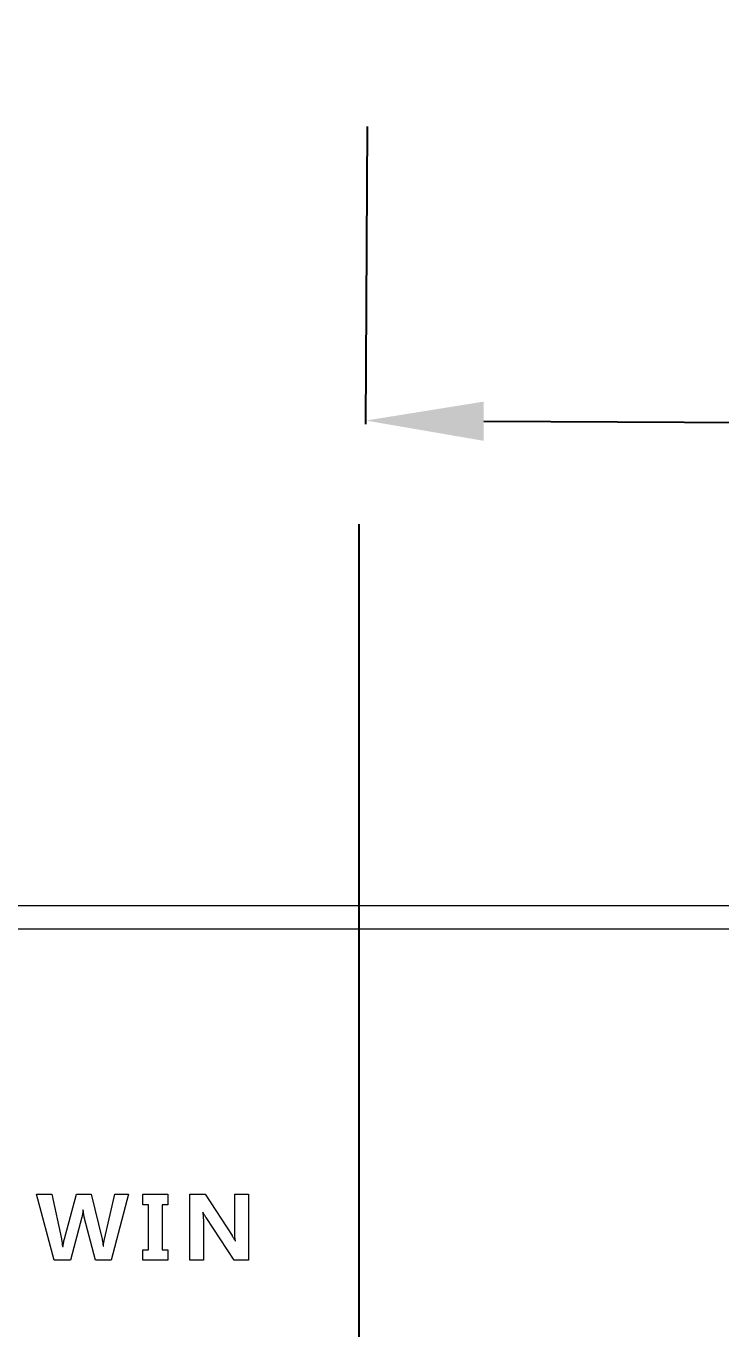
# Model space of a CAD drawing. Header units: millimetres. Extents: x 130143 to 328923, y 19139 to 134795.
# Drawn here: x 309295 to 310180, y 89503 to 91164 of the extents above; entities that cross this region are included whole.
import ezdxf

# ---------------------------------------------------------------- set-up
doc = ezdxf.new("R2010")
doc.units = ezdxf.units.MM
doc.header["$LTSCALE"] = 10
doc.layers.get('Defpoints').update_dxf_attribs({"color": 250})
doc.layers.add('邦威智能化', color=7, linetype='Continuous', lineweight=18)
doc.styles.get("Standard").update_dxf_attribs({"font": 'arial.ttf'})
doc.styles.add('宋体', font='', dxfattribs={"width": 0.8})
doc.styles.get('宋体').set_extended_font_data('SimSun')
doc.dimstyles.get("Standard").update_dxf_attribs({"dimtxt": 0.18, "dimasz": 0.18, "dimexe": 0.18, "dimexo": 0.0625, "dimgap": 0.09, "dimtad": 0, "dimtih": 1, "dimtoh": 1, "dimdec": 4, "dimzin": 0, "dimdsep": 46, "dimtxsty": 'Standard', "dimcen": 0.09, "dimadec": 0, "dimazin": 0, "dimtfac": 1, "dimtdec": 4, "dimtofl": 0, "dimtmove": 0, "dimatfit": 3, "dimfxl": 1, "dimtolj": 1, "dimtzin": 0, "dimarcsym": 0})

# ---------------------------------------------------------------- blocks, each defined once
blk = doc.blocks.new('*D494')
at = {"layer": 'Defpoints', "color": 0, "transparency": 16777216}
for p in [(313862.9, 90639.8), (309719.2, 89030.6), (313854.4, 89009)]:
    blk.add_point(p, dxfattribs=at)
at = {"layer": '邦威智能化', "color": 0, "lineweight": -2, "transparency": 16777216}
for p, q in [((309727.7, 90656.8), (309729.7, 91036.3)), ((313862.9, 90635.3), (313864.8, 91014.8)), ((309877.7, 90660.5), (311000.3, 90654.7)), ((313712.9, 90640.6), (312590.3, 90646.4))]:
    blk.add_line(p, q, dxfattribs=at)
at = {"layer": '邦威智能化', "color": 0, "transparency": 16777216}
for points in [[(309877.9, 90685.5), (309877.6, 90635.5), (309727.7, 90661.3)], [(313713, 90665.6), (313712.8, 90615.6), (313862.9, 90639.8)]]:
    blk.add_solid(points, dxfattribs=at)
at = {"layer": '邦威智能化', "color": 7, "lineweight": -3, "transparency": 16777216, "insert": (311795.3, 90650.6), "char_height": 750, "attachment_point": 5, "style": '宋体'}
blk.add_mtext('\\A1;146', dxfattribs=at)
blk = doc.blocks.new('*D495')
at = {"layer": 'Defpoints', "color": 0, "transparency": 16777216}
for p in [(315092.8, 91530), (308490.7, 89902.8), (315090.4, 89893.1)]:
    blk.add_point(p, dxfattribs=at)
at = {"layer": '邦威智能化', "color": 0, "lineweight": -2, "transparency": 16777216}
for p, q in [((308493.1, 91535.2), (308493.7, 91914.7)), ((315092.8, 91525.5), (315093.4, 91905)), ((308643.1, 91539.5), (310971.3, 91536.1)), ((314942.8, 91530.2), (312614.6, 91533.7))]:
    blk.add_line(p, q, dxfattribs=at)
at = {"layer": '邦威智能化', "color": 0, "transparency": 16777216}
for points in [[(308643.2, 91564.5), (308643.1, 91514.5), (308493.1, 91539.7)], [(314942.8, 91555.2), (314942.8, 91505.2), (315092.8, 91530)]]:
    blk.add_solid(points, dxfattribs=at)
at = {"layer": '邦威智能化', "color": 7, "lineweight": -3, "transparency": 16777216, "insert": (311793, 91534.9), "char_height": 750, "attachment_point": 5, "style": '宋体'}
blk.add_mtext('\\A1;220', dxfattribs=at)

msp = doc.modelspace()

# ---------------------------------------------------------------- linework, layer by layer
at = {"layer": '邦威智能化', "color": 5, "lineweight": -3}
msp.add_line((309719.23678, 88437.84576, 358.39653), (309719.23678, 90529.00093, 358.39653), dxfattribs=at)
at = {"layer": '邦威智能化', "color": 7, "linetype": 'Continuous', "lineweight": 15}
for p, q in [((308640.39558, 90043.09778, 358.39653), (314940.39538, 90043.09778, 358.39653)), ((314940.39538, 90013.09783, 358.39653), (308640.39558, 90013.09783, 358.39653)), ((309308.1983, 89674.96966, 358.39653), (309327.54967, 89674.96966, 358.39653)), ((309330.59083, 89590.96966, 358.39653), (309308.1983, 89674.96966, 358.39653)), ((309327.54967, 89674.96966, 358.39653), (309339.85836, 89617.97195, 358.39653)), ((309343.65181, 89618.24406, 358.39653), (309358.98565, 89674.96966, 358.39653)), ((309358.98565, 89674.96966, 358.39653), (309377.68077, 89674.96966, 358.39653)), ((309377.68077, 89674.96966, 358.39653), (309391.62208, 89617.53979, 358.39653)), ((309394.58321, 89617.85991, 358.39653), (309407.82025, 89674.96966, 358.39653)), ((309425.23489, 89674.96966, 358.39653), (309402.9704, 89590.96966, 358.39653)), ((309407.82025, 89674.96966, 358.39653), (309425.23489, 89674.96966, 358.39653)), ((309443.62269, 89674.96966, 358.39653), (309475.37879, 89674.96966, 358.39653)), ((309443.62269, 89661.65259, 358.39653), (309443.62269, 89674.96966, 358.39653)), ((309450.79342, 89661.65259, 358.39653), (309443.62269, 89661.65259, 358.39653)), ((309450.79342, 89604.28674, 358.39653), (309450.79342, 89661.65259, 358.39653)), ((309468.20806, 89661.65259, 358.39653), (309468.20806, 89604.28674, 358.39653)), ((309475.37879, 89661.65259, 358.39653), (309468.20806, 89661.65259, 358.39653)), ((309475.37879, 89674.96966, 358.39653), (309475.37879, 89661.65259, 358.39653)), ((309503.2422, 89674.96966, 358.39653), (309522.78565, 89674.96966, 358.39653)), ((309503.2422, 89590.96966, 358.39653), (309503.2422, 89674.96966, 358.39653)), ((309522.78565, 89674.96966, 358.39653), (309557.11873, 89622.14954, 358.39653)), ((309560.60806, 89627.07942, 358.39653), (309560.60806, 89674.96966, 358.39653)), ((309560.60806, 89674.96966, 358.39653), (309578.02269, 89674.96966, 358.39653)), ((309578.02269, 89674.96966, 358.39653), (309578.02269, 89590.96966, 358.39653)), ((309365.88428, 89645.72652, 358.39653), (309351.2387, 89590.96966, 358.39653)), ((309367.61293, 89654.99406, 358.39653), (309367.38885, 89654.99406, 358.39653)), ((309383.18687, 89590.96966, 358.39653), (309368.95745, 89645.72652, 358.39653)), ((309520.01659, 89652.14497, 358.39653), (309519.74449, 89652.14497, 358.39653)), ((309559.6637, 89590.96966, 358.39653), (309524.03412, 89645.31037, 358.39653)), ((309520.65684, 89638.74787, 358.39653), (309520.65684, 89590.96966, 358.39653)), ((309561.29632, 89615.475, 358.39653), (309561.56842, 89615.475, 358.39653)), ((309340.97879, 89608.52835, 358.39653), (309342.00318, 89608.52835, 358.39653)), ((309392.95059, 89608.6404, 358.39653), (309393.22269, 89608.6404, 358.39653)), ((309443.62269, 89604.28674, 358.39653), (309450.79342, 89604.28674, 358.39653)), ((309443.62269, 89590.96966, 358.39653), (309443.62269, 89604.28674, 358.39653)), ((309468.20806, 89604.28674, 358.39653), (309475.37879, 89604.28674, 358.39653)), ((309475.37879, 89604.28674, 358.39653), (309475.37879, 89590.96966, 358.39653)), ((309351.2387, 89590.96966, 358.39653), (309330.59083, 89590.96966, 358.39653)), ((309402.9704, 89590.96966, 358.39653), (309383.18687, 89590.96966, 358.39653)), ((309475.37879, 89590.96966, 358.39653), (309443.62269, 89590.96966, 358.39653)), ((309520.65684, 89590.96966, 358.39653), (309503.2422, 89590.96966, 358.39653)), ((309578.02269, 89590.96966, 358.39653), (309559.6637, 89590.96966, 358.39653))]:
    msp.add_line(p, q, dxfattribs=at)
for points, knots in [([(309367.38885, 89654.99406, 358.39653), (309367.30021, 89654.0968, 358.39653), (309367.13048, 89652.37869, 358.39653), (309366.77128, 89649.93544, 358.39653), (309366.39115, 89647.73498, 358.39653), (309366.04677, 89646.37042, 358.39653), (309365.88428, 89645.72652, 358.39653)], [0, 0, 0, 0, 302.0845513235, 578.4450791133, 827.4307576383, 1049.8919206918, 1049.8919206918, 1049.8919206918, 1049.8919206918]), ([(309367.38885, 89654.99406, 358.39653), (309367.30021, 89654.0968, 358.39653), (309367.13048, 89652.37869, 358.39653), (309366.77128, 89649.93544, 358.39653), (309366.39115, 89647.73498, 358.39653), (309366.04677, 89646.37042, 358.39653), (309365.88428, 89645.72652, 358.39653)], [0, 0, 0, 0, 302.0845513235, 578.4450791133, 827.4307576383, 1049.8919206918, 1049.8919206918, 1049.8919206918, 1049.8919206918]), ([(309368.95745, 89645.72652, 358.39653), (309368.77635, 89646.47139, 358.39653), (309368.41116, 89647.97343, 358.39653), (309368.05116, 89650.27691, 358.39653), (309367.74134, 89652.61818, 358.39653), (309367.65595, 89654.19814, 358.39653), (309367.61293, 89654.99406, 358.39653)], [0, 0, 0, 0, 257.487132181, 519.2338134927, 782.9869958779, 1050.7380868466, 1050.7380868466, 1050.7380868466, 1050.7380868466]), ([(309368.95745, 89645.72652, 358.39653), (309368.77635, 89646.47139, 358.39653), (309368.41116, 89647.97343, 358.39653), (309368.05116, 89650.27691, 358.39653), (309367.74134, 89652.61818, 358.39653), (309367.65595, 89654.19814, 358.39653), (309367.61293, 89654.99406, 358.39653)], [0, 0, 0, 0, 257.487132181, 519.2338134927, 782.9869958779, 1050.7380868466, 1050.7380868466, 1050.7380868466, 1050.7380868466]), ([(309519.74449, 89652.14497, 358.39653), (309519.81634, 89651.76125, 358.39653), (309519.96959, 89650.9429, 358.39653), (309520.15873, 89649.63512, 358.39653), (309520.31656, 89648.17757, 358.39653), (309520.44251, 89646.57622, 358.39653), (309520.53827, 89644.83104, 358.39653), (309520.59553, 89642.93636, 358.39653), (309520.64977, 89640.89298, 358.39653), (309520.65443, 89639.47885, 358.39653), (309520.65684, 89638.74787, 358.39653)], [0, 0, 0, 0, 179.93331745, 383.7445468675, 608.888810287, 855.6053580917, 1124.0757737181, 1414.4408313068, 1729.3187346209, 2066.2529393964, 2066.2529393964, 2066.2529393964, 2066.2529393964]), ([(309519.74449, 89652.14497, 358.39653), (309519.81634, 89651.76125, 358.39653), (309519.96959, 89650.9429, 358.39653), (309520.15873, 89649.63512, 358.39653), (309520.31656, 89648.17757, 358.39653), (309520.44251, 89646.57622, 358.39653), (309520.53827, 89644.83104, 358.39653), (309520.59553, 89642.93636, 358.39653), (309520.64977, 89640.89298, 358.39653), (309520.65443, 89639.47885, 358.39653), (309520.65684, 89638.74787, 358.39653)], [0, 0, 0, 0, 179.93331745, 383.7445468675, 608.888810287, 855.6053580917, 1124.0757737181, 1414.4408313068, 1729.3187346209, 2066.2529393964, 2066.2529393964, 2066.2529393964, 2066.2529393964]), ([(309524.03412, 89645.31037, 358.39653), (309523.59686, 89645.97946, 358.39653), (309522.77461, 89647.23766, 358.39653), (309521.69253, 89649.05727, 358.39653), (309520.76138, 89650.65111, 358.39653), (309520.25195, 89651.67291, 358.39653), (309520.01659, 89652.14497, 358.39653)], [0, 0, 0, 0, 333.9602451603, 627.9956491142, 884.6235828915, 1104.9859516019, 1104.9859516019, 1104.9859516019, 1104.9859516019]), ([(309524.03412, 89645.31037, 358.39653), (309523.59686, 89645.97946, 358.39653), (309522.77461, 89647.23766, 358.39653), (309521.69253, 89649.05727, 358.39653), (309520.76138, 89650.65111, 358.39653), (309520.25195, 89651.67291, 358.39653), (309520.01659, 89652.14497, 358.39653)], [0, 0, 0, 0, 333.9602451603, 627.9956491142, 884.6235828915, 1104.9859516019, 1104.9859516019, 1104.9859516019, 1104.9859516019]), ([(309339.85836, 89617.97195, 358.39653), (309339.98596, 89617.3059, 358.39653), (309340.25453, 89615.90392, 358.39653), (309340.57756, 89613.66237, 358.39653), (309340.80299, 89611.1772, 358.39653), (309340.91858, 89609.43562, 358.39653), (309340.97879, 89608.52835, 358.39653)], [0, 0, 0, 0, 221.7777260911, 466.8207558722, 740.2852266021, 1037.6613536866, 1037.6613536866, 1037.6613536866, 1037.6613536866]), ([(309339.85836, 89617.97195, 358.39653), (309339.98596, 89617.3059, 358.39653), (309340.25453, 89615.90392, 358.39653), (309340.57756, 89613.66237, 358.39653), (309340.80299, 89611.1772, 358.39653), (309340.91858, 89609.43562, 358.39653), (309340.97879, 89608.52835, 358.39653)], [0, 0, 0, 0, 221.7777260911, 466.8207558722, 740.2852266021, 1037.6613536866, 1037.6613536866, 1037.6613536866, 1037.6613536866]), ([(309342.00318, 89608.52835, 358.39653), (309342.06497, 89609.28678, 358.39653), (309342.19198, 89610.84554, 358.39653), (309342.53491, 89613.22833, 358.39653), (309343.01227, 89615.71313, 358.39653), (309343.43524, 89617.387, 358.39653), (309343.65181, 89618.24406, 358.39653)], [0, 0, 0, 0, 240.1719788921, 493.6142193565, 759.5269866256, 1038.5432293353, 1038.5432293353, 1038.5432293353, 1038.5432293353]), ([(309342.00318, 89608.52835, 358.39653), (309342.06497, 89609.28678, 358.39653), (309342.19198, 89610.84554, 358.39653), (309342.53491, 89613.22833, 358.39653), (309343.01227, 89615.71313, 358.39653), (309343.43524, 89617.387, 358.39653), (309343.65181, 89618.24406, 358.39653)], [0, 0, 0, 0, 240.1719788921, 493.6142193565, 759.5269866256, 1038.5432293353, 1038.5432293353, 1038.5432293353, 1038.5432293353]), ([(309391.62208, 89617.53979, 358.39653), (309391.76173, 89616.92746, 358.39653), (309392.05782, 89615.62911, 358.39653), (309392.39614, 89613.52703, 358.39653), (309392.72365, 89611.1752, 358.39653), (309392.87265, 89609.51091, 358.39653), (309392.95059, 89608.6404, 358.39653)], [0, 0, 0, 0, 220.8537850802, 468.2851875238, 748.5517831893, 1055.9135368397, 1055.9135368397, 1055.9135368397, 1055.9135368397]), ([(309391.62208, 89617.53979, 358.39653), (309391.76173, 89616.92746, 358.39653), (309392.05782, 89615.62911, 358.39653), (309392.39614, 89613.52703, 358.39653), (309392.72365, 89611.1752, 358.39653), (309392.87265, 89609.51091, 358.39653), (309392.95059, 89608.6404, 358.39653)], [0, 0, 0, 0, 220.8537850802, 468.2851875238, 748.5517831893, 1055.9135368397, 1055.9135368397, 1055.9135368397, 1055.9135368397]), ([(309393.22269, 89608.6404, 358.39653), (309393.34013, 89610.20384, 358.39653), (309393.57341, 89613.30958, 358.39653), (309394.24814, 89616.35003, 358.39653), (309394.58321, 89617.85991, 358.39653)], [0, 0, 0, 0, 300.0416267991, 596.0258784177, 596.0258784177, 596.0258784177, 596.0258784177]), ([(309393.22269, 89608.6404, 358.39653), (309393.34013, 89610.20384, 358.39653), (309393.57341, 89613.30958, 358.39653), (309394.24814, 89616.35003, 358.39653), (309394.58321, 89617.85991, 358.39653)], [0, 0, 0, 0, 300.0416267991, 596.0258784177, 596.0258784177, 596.0258784177, 596.0258784177]), ([(309557.11873, 89622.14954, 358.39653), (309557.39079, 89621.73336, 358.39653), (309557.90982, 89620.93939, 358.39653), (309558.64984, 89619.80868, 358.39653), (309559.28427, 89618.78252, 358.39653), (309559.8442, 89617.88605, 358.39653), (309560.33094, 89617.11641, 358.39653), (309560.72321, 89616.46079, 358.39653), (309561.05467, 89615.93677, 358.39653), (309561.22324, 89615.61465, 358.39653), (309561.29632, 89615.475, 358.39653)], [0, 0, 0, 0, 395.7560558587, 755.015477475, 1075.5151927829, 1355.9524436773, 1596.3272301582, 1800.2530933271, 1964.1195287547, 2089.5205000185, 2089.5205000185, 2089.5205000185, 2089.5205000185]), ([(309557.11873, 89622.14954, 358.39653), (309557.39079, 89621.73336, 358.39653), (309557.90982, 89620.93939, 358.39653), (309558.64984, 89619.80868, 358.39653), (309559.28427, 89618.78252, 358.39653), (309559.8442, 89617.88605, 358.39653), (309560.33094, 89617.11641, 358.39653), (309560.72321, 89616.46079, 358.39653), (309561.05467, 89615.93677, 358.39653), (309561.22324, 89615.61465, 358.39653), (309561.29632, 89615.475, 358.39653)], [0, 0, 0, 0, 395.7560558587, 755.015477475, 1075.5151927829, 1355.9524436773, 1596.3272301582, 1800.2530933271, 1964.1195287547, 2089.5205000185, 2089.5205000185, 2089.5205000185, 2089.5205000185]), ([(309561.56842, 89615.475, 358.39653), (309561.48907, 89615.75671, 358.39653), (309561.31546, 89616.37305, 358.39653), (309561.14213, 89617.39869, 358.39653), (309560.95278, 89618.58602, 358.39653), (309560.844, 89619.95073, 358.39653), (309560.71818, 89621.48603, 358.39653), (309560.67127, 89623.20052, 358.39653), (309560.61425, 89625.08362, 358.39653), (309560.61017, 89626.39643, 358.39653), (309560.60806, 89627.07942, 358.39653)], [0, 0, 0, 0, 157.148096764, 343.8160715554, 558.2850785044, 803.0340427283, 1078.9708273049, 1385.9252653757, 1724.3087870706, 2091.2615062939, 2091.2615062939, 2091.2615062939, 2091.2615062939]), ([(309561.56842, 89615.475, 358.39653), (309561.48907, 89615.75671, 358.39653), (309561.31546, 89616.37305, 358.39653), (309561.14213, 89617.39869, 358.39653), (309560.95278, 89618.58602, 358.39653), (309560.844, 89619.95073, 358.39653), (309560.71818, 89621.48603, 358.39653), (309560.67127, 89623.20052, 358.39653), (309560.61425, 89625.08362, 358.39653), (309560.61017, 89626.39643, 358.39653), (309560.60806, 89627.07942, 358.39653)], [0, 0, 0, 0, 157.148096764, 343.8160715554, 558.2850785044, 803.0340427283, 1078.9708273049, 1385.9252653757, 1724.3087870706, 2091.2615062939, 2091.2615062939, 2091.2615062939, 2091.2615062939])]:
    msp.add_open_spline(points, degree=3, knots=knots, dxfattribs=at)

# ---------------------------------------------------------------- dimensions: what is measured, and where the dimension line sits
at = {"layer": '邦威智能化', "color": 5, "lineweight": -3}
for p1, p2, distance, text, picture, middle in [((308490.7114, 89902.82795, 358.39653), (315090.39546, 89893.09781, 358.39653), 1636.90695, '220', '*D495', (311792.96678, 91534.86805, 358.39653)), ((309719.23918, 89030.5628, 358.39653), (313854.38124, 89009.00367, 358.39653), 1630.78998, '146', '*D494', (311795.31244, 90650.55105, 358.39653))]:
    dim = msp.add_aligned_dim(p1=p1, p2=p2, distance=distance, text=text, dimstyle='Standard', override={"dimscale": 1.5, "dimtxt": 500, "dimasz": 100, "dimexe": 250, "dimexo": 300, "dimgap": 150, "dimtxsty": '宋体', "dimclrt": 7, "dimadec": 2, "dimazin": 2, "dimfxl": 3, "dimfxlon": 1}, dxfattribs=at)
    dim.commit()
    dim.dimension.update_dxf_attribs({"geometry": picture, "text_midpoint": middle})

doc.saveas('drawing.dxf')
